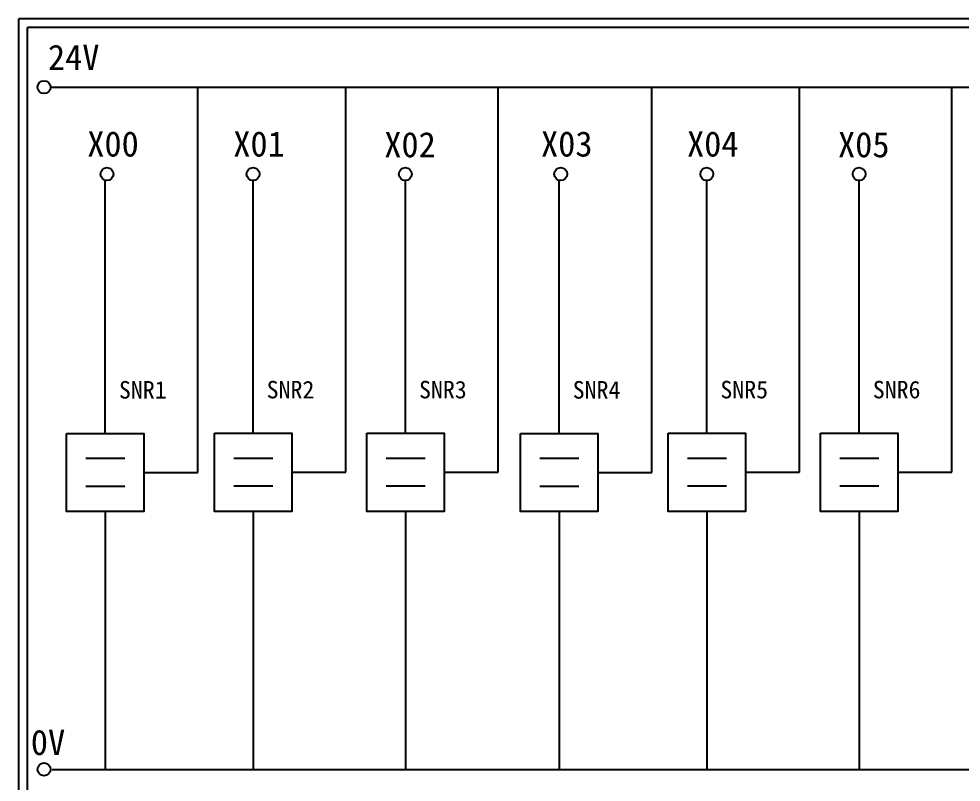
# Model space of a CAD drawing. Extents: x 275 to 562, y 265 to 469.
# Drawn here: x 274.9 to 409.3, y 360.1 to 468.9 of the extents above; entities that cross this region are included whole.
import ezdxf

# ---------------------------------------------------------------- set-up
doc = ezdxf.new("R2010")
doc.units = 0
doc.layers.get('0').update_dxf_attribs({"linetype": 'CONTINUOUS'})
doc.layers.add('圖框層', color=7, linetype='CONTINUOUS')
doc.layers.add('標尺寸層', color=3, linetype='CONTINUOUS')
doc.styles.add('STSL', font='KAIU.TTF')

msp = doc.modelspace()

# ---------------------------------------------------------------- linework, layer by layer
for p, q in [((300.45, 404.23), (300.45, 459.14)), ((321.53, 404.26), (321.53, 459.17)), ((343.27, 404.26), (343.27, 459.17)), ((365.18, 404.23), (365.18, 459.14)), ((386.26, 404.26), (386.26, 459.17)), ((408, 404.26), (408, 459.17)), ((287.23, 409.8), (287.23, 445.83)), ((308.31, 409.84), (308.31, 445.86)), ((330.04, 409.84), (330.04, 445.86)), ((351.96, 409.8), (351.96, 445.83)), ((373.04, 409.84), (373.04, 445.86)), ((394.77, 409.84), (394.77, 445.86)), ((292.74, 404.23), (300.45, 404.23)), ((313.82, 404.26), (321.53, 404.26)), ((335.56, 404.26), (343.27, 404.26)), ((357.47, 404.23), (365.18, 404.23)), ((378.55, 404.26), (386.26, 404.26)), ((400.29, 404.26), (408, 404.26)), ((287.23, 398.65), (287.23, 361.87)), ((308.31, 398.68), (308.31, 361.9)), ((330.04, 398.68), (330.04, 361.9)), ((351.96, 398.65), (351.96, 361.87)), ((373.04, 398.68), (373.04, 361.9)), ((394.77, 398.68), (394.77, 361.9))]:
    msp.add_line(p, q)
for points in [[(281.71, 409.8), (292.74, 409.8), (292.74, 398.65), (281.71, 398.65)], [(302.79, 409.84), (313.82, 409.84), (313.82, 398.68), (302.79, 398.68)], [(324.53, 409.84), (335.56, 409.84), (335.56, 398.68), (324.53, 398.68)], [(346.44, 409.8), (357.47, 409.8), (357.47, 398.65), (346.44, 398.65)], [(367.52, 409.84), (378.55, 409.84), (378.55, 398.68), (367.52, 398.68)], [(389.26, 409.84), (400.29, 409.84), (400.29, 398.68), (389.26, 398.68)]]:
    msp.add_lwpolyline(points, close=True)
at = {"layer": '圖框層', "color": 7}
for p, q in [((561.9, 468.91), (274.9, 468.91)), ((274.9, 264.95), (274.9, 468.91)), ((560.65, 467.66), (276.15, 467.66)), ((276.15, 266.2), (276.15, 467.66))]:
    msp.add_line(p, q, dxfattribs=at)
at = {"layer": '標尺寸層', "color": 7}
for p, q in [((279.42, 459.17), (557.02, 459.17)), ((284.47, 406.26), (290.04, 406.26)), ((305.55, 406.29), (311.11, 406.29)), ((327.28, 406.29), (332.85, 406.29)), ((349.2, 406.26), (354.77, 406.26)), ((370.28, 406.29), (375.84, 406.29)), ((392.01, 406.29), (397.58, 406.29)), ((284.47, 402.28), (290.04, 402.28)), ((305.55, 402.32), (311.11, 402.32)), ((327.28, 402.32), (332.85, 402.32)), ((349.2, 402.28), (354.77, 402.28)), ((370.28, 402.32), (375.84, 402.32)), ((392.01, 402.32), (397.58, 402.32)), ((279.63, 361.9), (557.5, 361.9))]:
    msp.add_line(p, q, dxfattribs=at)
for centre in [(278.5, 459.17), (287.47, 446.78), (308.31, 446.78), (330.04, 446.78), (352.2, 446.78), (373.04, 446.78), (394.77, 446.78), (278.5, 361.9)]:
    msp.add_circle(centre, 0.92, dxfattribs=at)

# ---------------------------------------------------------------- texts
at = {"layer": '圖框層', "color": 4, "style": 'STSL'}
for s, height, p in [('24V', 3.6, (279.05, 461.63)), ('X00', 3.6, (284.66, 449.28)), ('X01', 3.6, (305.49, 449.28)), ('X02', 3.6, (327.03, 449.18)), ('X03', 3.6, (349.39, 449.28)), ('X04', 3.6, (370.22, 449.28)), ('X05', 3.6, (391.76, 449.18)), ('SNR1', 2.5, (289.18, 414.77)), ('SNR2', 2.5, (310.25, 414.8)), ('SNR3', 2.5, (331.99, 414.8)), ('SNR4', 2.5, (353.91, 414.77)), ('SNR5', 2.5, (374.98, 414.8)), ('SNR6', 2.5, (396.72, 414.8)), ('0V', 3.6, (276.61, 363.95))]:
    msp.add_text(s, height=height, dxfattribs=at).set_placement(p)

doc.saveas('drawing.dxf')
